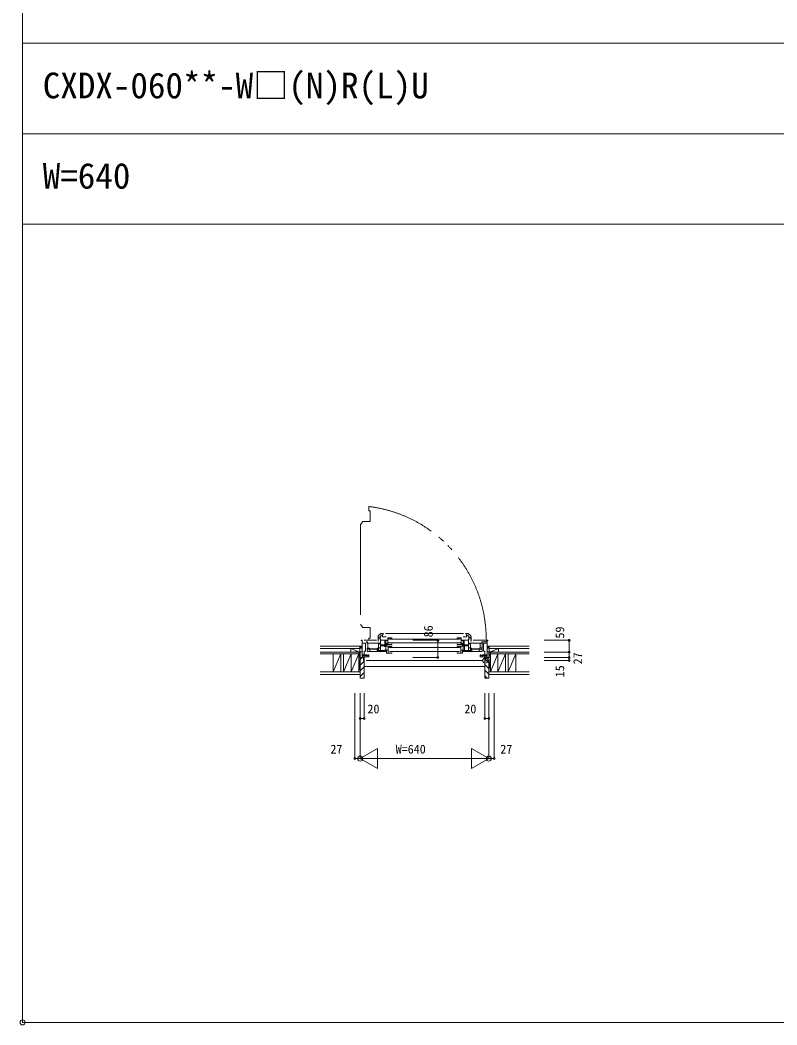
# Model space of a CAD drawing. Units: millimetres, scale not verified. Extents: x -13762 to 13750, y -10012 to 10000.
# Drawn here: x -13762 to -9997, y -10012 to -5009 of the extents above; entities that cross this region are included whole.
import ezdxf
from ezdxf.enums import TextEntityAlignment as Align

# ---------------------------------------------------------------- set-up
doc = ezdxf.new("R2010")
doc.units = ezdxf.units.MM
doc.header["$LTSCALE"] = 50
doc.header["$PDMODE"] = 32
doc.header["$PDSIZE"] = 25
doc.linetypes.add('DOUBLE_CHAIN2', pattern=[12.8, 9, -1, 0.6, -0.6, 0.6, -1])
for name, color, linetype, lineweight in [('0-0_0', 7, 'Continuous', 9), ('0-2_YKK_ZWAK', 5, 'Continuous', 9), ('0-3_YKK_11', 5, 'Continuous', 9), ('0-4_YKK_12', 4, 'Continuous', 18), ('0-5_YKK_13', 4, 'Continuous', 18), ('0-6_YKK_D', 3, 'Continuous', 18), ('0-7_YSS_K', 4, 'Continuous', 9), ('0-8_YKK_A1', 7, 'Continuous', 9), ('0-9_YSS_KE', 2, 'Continuous', 18), ('0-A_YSS_KE', 1, 'Continuous', 18)]:
    doc.layers.add(name, color=color, linetype=linetype, lineweight=lineweight)
doc.layers.add('0-1_USER1', color=7, linetype='Continuous')
doc.styles.add('ＭＳ ゴシック', font='')
doc.styles.get('ＭＳ ゴシック').set_extended_font_data('MS Gothic')

msp = doc.modelspace()

# ---------------------------------------------------------------- linework, layer by layer
at = {"layer": '0-0_0'}
for p, q in [((-13750, -10000), (-13750, 10000)), ((-13750, -5125), (1250, -5125)), ((-13750, -5575), (1250, -5575)), ((-13750, -6025), (1250, -6025)), ((-13750, -10000), (13750, -10000))]:
    msp.add_line(p, q, dxfattribs=at)
msp.add_point((-13750, -10000), dxfattribs=at)
at = {"layer": '0-2_YKK_ZWAK'}
msp.add_point((-13750, -10000), dxfattribs=at)
at = {"layer": '0-3_YKK_11'}
for p, q in [((-12069, -8126.5), (-12072.2, -8129.7)), ((-12072.2, -8126.5), (-12062.2, -8126.5)), ((-12063.34, -8126.5), (-12072.2, -8135.36)), ((-12072.2, -8136.5), (-12062.2, -8136.5)), ((-12062.2, -8131.01), (-12067.69, -8136.5)), ((-11427.8, -8126.5), (-11437.8, -8126.5)), ((-11437.8, -8135.36), (-11428.94, -8126.5)), ((-11437.8, -8129.7), (-11434.6, -8126.5)), ((-11427.8, -8136.5), (-11437.8, -8136.5)), ((-11433.28, -8136.5), (-11427.8, -8131.01)), ((-11427.8, -8138.5), (-11427.8, -8126.5)), ((-11427.8, -8139.5), (-11427.8, -8126.5)), ((-12070, -8184.5), (-12070, -8286.5)), ((-12055, -8184.5), (-12070, -8184.5)), ((-12070, -8192.97), (-12061.53, -8184.5)), ((-12070, -8221.25), (-12050, -8201.25)), ((-12050, -8198.5), (-12052.5, -8198.5)), ((-12050, -8284.5), (-12050, -8198.5)), ((-11450, -8284.5), (-11450, -8198.5)), ((-11450, -8198.5), (-11447.5, -8198.5)), ((-11447, -8186.5), (-11445, -8184.5)), ((-11447, -8198), (-11447, -8186.5)), ((-11430, -8209.94), (-11447, -8192.94)), ((-11445, -8184.5), (-11430, -8184.5)), ((-11430, -8184.5), (-11430, -8286.5)), ((-12070, -8249.54), (-12050, -8229.54)), ((-11450.01, -8228.5), (-12050, -8228.5)), ((-11430, -8238.22), (-11450, -8218.22)), ((-11430, -8266.51), (-11450, -8246.51)), ((-12070, -8277.82), (-12050, -8257.82)), ((-12070, -8286.5), (-12052, -8286.5)), ((-11438.29, -8286.5), (-11450, -8274.79)), ((-11430, -8286.5), (-11448, -8286.5))]:
    msp.add_line(p, q, dxfattribs=at)
msp.add_lwpolyline([(-12053, -8198), (-12053, -8186.5), (-12055, -8184.5)], dxfattribs=at)
for centre, radius, start, end in [((-12052.5, -8198), 0.5, 180, 270), ((-11447.5, -8198), 0.5, 270, 0), ((-12052, -8284.5), 2, 270, 0), ((-11448, -8284.5), 2, 180, 270)]:
    msp.add_arc(centre, radius, start, end, dxfattribs=at)
for p in [(-11447.8, -8198.5), (-13750, -10000)]:
    msp.add_point(p, dxfattribs=at)
at = {"layer": '0-4_YKK_12'}
msp.add_point((-13750, -10000), dxfattribs=at)
at = {"layer": '0-5_YKK_13', "linetype": 'DOUBLE_CHAIN2'}
for p, q in [((-12026.8, -7431.2), (-12026.8, -7453.2)), ((-12026.8, -7453.2), (-12020.3, -7453.2)), ((-12020.3, -7453.2), (-12020.3, -7506.5)), ((-12056.54, -7506.5), (-12068.3, -7521)), ((-12068.3, -7521), (-12068.3, -8018.6)), ((-12020.3, -7506.5), (-12056.54, -7506.5)), ((-12068.3, -8018.6), (-12056.54, -8033.1)), ((-12056.54, -8033.1), (-12020.3, -8033.1)), ((-12020.3, -8033.1), (-12020.3, -8086.4)), ((-12026.8, -8086.4), (-12026.8, -8092.8)), ((-12020.3, -8086.4), (-12026.8, -8086.4))]:
    msp.add_line(p, q, dxfattribs=at)
at = {"layer": '0-5_YKK_13'}
for p, q in [((-12061, -8097.5), (-12061, -8183.5)), ((-11988.5, -8097.5), (-12051, -8097.5)), ((-12038, -8105), (-12038, -8107.5)), ((-11981.3, -8101.5), (-11981.3, -8080.02)), ((-11981.3, -8090.6), (-11969, -8090.6)), ((-11981.3, -8101.5), (-11979.3, -8101.5)), ((-11979.2, -8090.6), (-11979.2, -8092.6)), ((-11977.6, -8072.25), (-11966.8, -8063.5)), ((-11977.6, -8082.2), (-11977.6, -8085.6)), ((-11971, -8082.2), (-11971, -8085.6)), ((-11969, -8087.7), (-11969, -8148.3)), ((-11935, -8096.4), (-11969, -8096.4)), ((-11966.8, -8063.5), (-11953.8, -8063.5)), ((-11956.3, -8068.5), (-11958.8, -8068.5)), ((-11958.8, -8068.5), (-11958.8, -8079.7)), ((-11941.8, -8079.7), (-11958.8, -8079.7)), ((-11956.3, -8063.5), (-11956.3, -8068.5)), ((-11947, -8099.1), (-11932, -8099.1)), ((-11947, -8119.1), (-11947, -8099.1)), ((-11945.5, -8100.6), (-11941, -8100.6)), ((-11556.2, -8063.5), (-11943.8, -8063.5)), ((-11942.9, -8100.6), (-11942.9, -8114.2)), ((-11941, -8099.1), (-11941, -8100.6)), ((-11932, -8084.9), (-11932, -8119.1)), ((-11932, -8084.9), (-11912, -8084.9)), ((-11927, -8084.9), (-11927, -8091.2)), ((-11924, -8091.7), (-11576, -8091.7)), ((-11588, -8089.7), (-11588, -8084.9)), ((-11568, -8084.9), (-11588, -8084.9)), ((-11585.2, -8089.7), (-11588, -8089.7)), ((-11579.1, -8089.7), (-11581.7, -8089.7)), ((-11579.1, -8084.9), (-11579.1, -8089.7)), ((-11573, -8084.9), (-11573, -8091.2)), ((-11568, -8084.9), (-11568, -8119.1)), ((-11553, -8099.1), (-11568, -8099.1)), ((-11565, -8096.4), (-11531, -8096.4)), ((-11559, -8099.1), (-11559, -8100.6)), ((-11554.5, -8100.6), (-11559, -8100.6)), ((-11558.2, -8079.7), (-11541.2, -8079.7)), ((-11557.1, -8100.6), (-11557.1, -8114.2)), ((-11553, -8119.1), (-11553, -8099.1)), ((-11533.2, -8063.5), (-11546.2, -8063.5)), ((-11541.2, -8068.5), (-11541.2, -8079.7)), ((-11532.7, -8072.1), (-11541.2, -8072.1)), ((-11522.4, -8072.25), (-11533.2, -8063.5)), ((-11532.7, -8079.3), (-11532.7, -8072.1)), ((-11529.14, -8082.2), (-11532.7, -8079.3)), ((-11531, -8087.7), (-11531, -8148.3)), ((-11518.7, -8090.6), (-11531, -8090.6)), ((-11518.7, -8082.2), (-11529.14, -8082.2)), ((-11529, -8082.2), (-11529, -8085.6)), ((-11522.4, -8082.2), (-11522.4, -8085.6)), ((-11520.8, -8090.6), (-11520.8, -8092.6)), ((-11518.7, -8101.5), (-11520.7, -8101.5)), ((-11518.7, -8101.5), (-11518.7, -8080.02)), ((-11508.7, -8097.5), (-11449, -8097.5)), ((-11465.4, -8105), (-11443.4, -8105)), ((-11465.4, -8111.5), (-11465.4, -8105)), ((-11462, -8105), (-11462, -8107.5)), ((-11439, -8097.5), (-11439, -8183.5)), ((-12061, -8154.5), (-12097, -8154.5)), ((-12097, -8154.5), (-12097, -8156.5)), ((-12084.35, -8156.5), (-12084.35, -8154.5)), ((-12070, -8156.5), (-12070, -8154.5)), ((-12061, -8111), (-12044, -8111)), ((-12050, -8173.2), (-12050, -8151.5)), ((-12050, -8151.5), (-12044, -8151.5)), ((-12044, -8151.5), (-12044, -8111)), ((-12038, -8109.5), (-12038, -8111.5)), ((-12036, -8137), (-12036, -8153.5)), ((-12036, -8137), (-12024.5, -8137)), ((-12034, -8141), (-12036, -8141)), ((-11986, -8141.2), (-12036, -8141.2)), ((-12036, -8153.5), (-11940.7, -8153.5)), ((-12033, -8111.5), (-12033, -8137)), ((-12028.9, -8141), (-12024.5, -8141)), ((-12024.5, -8137), (-12024.5, -8141)), ((-12024.5, -8139.2), (-11980.5, -8139.2)), ((-12022.25, -8141.2), (-12022.25, -8153.5)), ((-11986, -8153.5), (-11986, -8141.2)), ((-11986, -8147.2), (-11979, -8147.2)), ((-11984.3, -8137.1), (-11974.7, -8137.1)), ((-11984.3, -8139.2), (-11984.3, -8137.1)), ((-11980.5, -8139.2), (-11980.5, -8146.9)), ((-11979, -8111.5), (-11979, -8153.5)), ((-11979, -8148.6), (-11945.6, -8148.6)), ((-11978.9, -8115), (-11969, -8115)), ((-11978.9, -8134.51), (-11975.71, -8136.35)), ((-11976.85, -8135.7), (-11969, -8135.7)), ((-11974.7, -8135.7), (-11974.7, -8137.1)), ((-11969, -8113.3), (-11973, -8113.3)), ((-11969, -8148.3), (-11972, -8148.3)), ((-11969, -8120.6), (-11936, -8120.6)), ((-11936, -8125.6), (-11969, -8125.6)), ((-11967.35, -8148.6), (-11967.35, -8153.5)), ((-11949.1, -8125.6), (-11949.1, -8130.3)), ((-11927.7, -8119.1), (-11947, -8119.1)), ((-11912, -8127.1), (-11947, -8127.1)), ((-11947, -8147.1), (-11947, -8144.6)), ((-11931, -8147.1), (-11947, -8147.1)), ((-11945.6, -8148.6), (-11945.6, -8153.5)), ((-11945.5, -8114.2), (-11932, -8114.2)), ((-11943, -8127.1), (-11943, -8147.1)), ((-11941, -8120.6), (-11941, -8125.6)), ((-11940.7, -8153.5), (-11940.7, -8147.99)), ((-11938.7, -8161.3), (-11938.7, -8147.1)), ((-11931, -8127.1), (-11931, -8161.3)), ((-11927, -8127.1), (-11927, -8133.4)), ((-11576, -8110.7), (-11924, -8110.7)), ((-11924, -8133.9), (-11576, -8133.9)), ((-11576, -8152.9), (-11924, -8152.9)), ((-11920.9, -8127.1), (-11920.9, -8131.9)), ((-11920.9, -8131.9), (-11918.3, -8131.9)), ((-11914.8, -8131.9), (-11912, -8131.9)), ((-11912, -8131.9), (-11912, -8127.1)), ((-11588, -8127.1), (-11553, -8127.1)), ((-11579.1, -8131.9), (-11581.7, -8131.9)), ((-11579.1, -8127.1), (-11579.1, -8131.9)), ((-11573, -8108.4), (-11573, -8112.26)), ((-11568, -8108.4), (-11573, -8108.4)), ((-11573, -8127.1), (-11573, -8133.4)), ((-11572.3, -8119), (-11572.3, -8119.1)), ((-11572.3, -8119.1), (-11553, -8119.1)), ((-11569, -8127.1), (-11569, -8161.3)), ((-11569, -8147.1), (-11553, -8147.1)), ((-11554.5, -8114.2), (-11568, -8114.2)), ((-11531, -8120.6), (-11564, -8120.6)), ((-11564, -8125.6), (-11531, -8125.6)), ((-11561.3, -8161.3), (-11561.3, -8147.1)), ((-11559.3, -8153.5), (-11559.3, -8147.99)), ((-11464, -8153.5), (-11559.3, -8153.5)), ((-11559, -8120.6), (-11559, -8125.6)), ((-11557, -8127.1), (-11557, -8147.1)), ((-11521, -8148.6), (-11554.4, -8148.6)), ((-11554.4, -8148.6), (-11554.4, -8153.5)), ((-11553, -8147.1), (-11553, -8144.6)), ((-11550.9, -8125.6), (-11550.9, -8148.6)), ((-11532.65, -8148.6), (-11532.65, -8153.5)), ((-11531, -8113.3), (-11527, -8113.3)), ((-11521.1, -8115), (-11531, -8115)), ((-11523.15, -8135.7), (-11531, -8135.7)), ((-11531, -8148.3), (-11528, -8148.3)), ((-11527, -8111.5), (-11462, -8111.5)), ((-11527, -8115), (-11527, -8111.5)), ((-11525.3, -8135.7), (-11525.3, -8137.1)), ((-11515.7, -8137.1), (-11525.3, -8137.1)), ((-11521.1, -8134.51), (-11524.29, -8136.35)), ((-11521, -8111.5), (-11521, -8153.5)), ((-11514, -8147.2), (-11521, -8147.2)), ((-11475.7, -8139.2), (-11519.5, -8139.2)), ((-11519.5, -8139.2), (-11519.5, -8146.9)), ((-11515.7, -8139.2), (-11515.7, -8137.1)), ((-11514, -8141.2), (-11464, -8141.2)), ((-11514, -8153.5), (-11514, -8141.2)), ((-11477.75, -8141.2), (-11477.75, -8153.5)), ((-11475.7, -8134.9), (-11464, -8134.9)), ((-11475.7, -8134.9), (-11475.7, -8141)), ((-11471.1, -8141), (-11475.7, -8141)), ((-11473.5, -8134.9), (-11473.5, -8111.5)), ((-11466, -8141), (-11464, -8141)), ((-11464, -8111.5), (-11464, -8153.5)), ((-11462, -8109.5), (-11462, -8111.5)), ((-11439, -8111), (-11456, -8111)), ((-11456, -8151.5), (-11456, -8111)), ((-11450, -8151.5), (-11456, -8151.5)), ((-11450, -8173.2), (-11450, -8151.5)), ((-11439, -8154.5), (-11403, -8154.5)), ((-11430, -8156.5), (-11430, -8154.5)), ((-11415.65, -8156.5), (-11415.65, -8154.5)), ((-11403, -8154.5), (-11403, -8156.5)), ((-12070, -8180.8), (-12070, -8183.5)), ((-12070, -8183.5), (-12057, -8183.5)), ((-12061, -8169.3), (-12050, -8169.3)), ((-12061, -8173.5), (-12027, -8173.5)), ((-12061, -8180.6), (-12027, -8180.6)), ((-12058.2, -8180.8), (-12058.2, -8183.5)), ((-12050, -8169.5), (-12034.5, -8169.5)), ((-12050, -8171), (-12037.8, -8171)), ((-11460, -8198.5), (-12040, -8198.5)), ((-12037.8, -8171), (-12037.8, -8173.2)), ((-12037.5, -8169.5), (-12037.5, -8180.6)), ((-11912, -8157.9), (-11912, -8161.2)), ((-11588, -8157.9), (-11588, -8161.2)), ((-11588, -8161.2), (-11572.3, -8161.2)), ((-11572.3, -8161.2), (-11572.3, -8161.3)), ((-11572.3, -8161.3), (-11561.3, -8161.3)), ((-11439, -8173.5), (-11473, -8173.5)), ((-11439, -8180.6), (-11473, -8180.6)), ((-11450, -8169.5), (-11465.5, -8169.5)), ((-11462.5, -8169.5), (-11462.5, -8180.6)), ((-11450, -8171), (-11462.2, -8171)), ((-11462.2, -8171), (-11462.2, -8173.2)), ((-11439, -8169.3), (-11450, -8169.3)), ((-11430, -8183.5), (-11443, -8183.5)), ((-11441.8, -8180.8), (-11441.8, -8183.5)), ((-11430, -8180.8), (-11430, -8183.5))]:
    msp.add_line(p, q, dxfattribs=at)
for points in [[(-12065, -8100.5), (-12065, -8097.5), (-12061, -8097.5)], [(-12034.6, -8111.5), (-12034.6, -8105), (-12041, -8105)], [(-11981.3, -8082.2), (-11970.86, -8082.2), (-11967.3, -8079.3), (-11967.3, -8072.1), (-11958.8, -8072.1)], [(-11920.9, -8084.9), (-11920.9, -8089.7), (-11918.3, -8089.7)], [(-11914.8, -8089.7), (-11912, -8089.7), (-11912, -8084.9)], [(-11543.7, -8063.5), (-11543.7, -8068.5), (-11541.2, -8068.5)], [(-11435, -8100.5), (-11435, -8097.5), (-11439, -8097.5)], [(-11973, -8115), (-11973, -8111.5), (-12038, -8111.5)], [(-11932, -8108.4), (-11927, -8108.4), (-11927, -8112.26)], [(-11912, -8115.7), (-11912, -8119), (-11927.7, -8119), (-11927.7, -8119.1)], [(-11588, -8115.7), (-11588, -8119), (-11572.3, -8119)], [(-11585.2, -8131.9), (-11588, -8131.9), (-11588, -8127.1)], [(-12052.5, -8198.5), (-12050, -8198.5), (-12050, -8173.5)], [(-12030.5, -8169.5), (-12027, -8169.5), (-12027, -8180.6)], [(-11912, -8161.2), (-11927.7, -8161.2), (-11927.7, -8161.3), (-11938.7, -8161.3)], [(-11469.5, -8169.5), (-11473, -8169.5), (-11473, -8180.6)], [(-11447.5, -8198.5), (-11450, -8198.5), (-11450, -8173.5)]]:
    msp.add_lwpolyline(points, dxfattribs=at)
at = {"layer": '0-5_YKK_13', "linetype": 'DOUBLE_CHAIN2'}
msp.add_arc((-12109.84, -8092.56), 666.56, 358.93106, 82.84333, dxfattribs=at)
at = {"layer": '0-5_YKK_13'}
for centre, start, end in [((-11971.3, -8080.02), 129.03561, 180.00001), ((-11528.7, -8080.02), 359.99999, 50.96439)]:
    msp.add_arc(centre, 10, start, end, dxfattribs=at)
msp.add_point((-13750, -10000), dxfattribs=at)
at = {"layer": '0-6_YKK_D'}
msp.add_point((-13750, -10000), dxfattribs=at)
at = {"layer": '0-7_YSS_K'}
msp.add_point((-13750, -10000), dxfattribs=at)
at = {"layer": '0-8_YKK_A1'}
for p, q in [((-12269.8, -8126.5), (-12072.2, -8126.5)), ((-12269.8, -8138.5), (-12072.2, -8138.5)), ((-12082.2, -8152.5), (-12117.2, -8138.5)), ((-12117.2, -8138.5), (-12117.2, -8154.5)), ((-12072.2, -8151.5), (-12072.2, -8126.5)), ((-12072.2, -8138.5), (-12072.2, -8154.5)), ((-12062.5, -8154.5), (-12069.2, -8154.5)), ((-11437.5, -8154.5), (-11430.8, -8154.5)), ((-11230.2, -8126.5), (-11427.8, -8126.5)), ((-11230.2, -8138.5), (-11427.8, -8138.5)), ((-11427.8, -8138.5), (-11382.8, -8138.5)), ((-11427.8, -8138.5), (-11427.8, -8154.5)), ((-11427.8, -8151.5), (-11427.8, -8139.5)), ((-11417.8, -8152.5), (-11382.8, -8138.5)), ((-11382.8, -8138.5), (-11382.8, -8154.5)), ((-12270, -8156.5), (-12077.5, -8156.5)), ((-12077.5, -8165.5), (-12270, -8165.5)), ((-12204.5, -8254.5), (-12204.5, -8165.5)), ((-12166.5, -8165.5), (-12166.5, -8254.5)), ((-12153.5, -8254.5), (-12153.5, -8165.5)), ((-12115.5, -8165.5), (-12153.5, -8254.5)), ((-12117.4, -8156.5), (-12072.4, -8156.5)), ((-12077.5, -8165.5), (-12115.5, -8254.5)), ((-12077.5, -8183.5), (-12077.5, -8156.5)), ((-12070, -8183.5), (-12077.5, -8156.5)), ((-12077.5, -8156.5), (-12070, -8156.5)), ((-12077.5, -8165.5), (-12077.5, -8254.5)), ((-12077.5, -8254.5), (-12077.5, -8183.5)), ((-12077.5, -8183.5), (-12070, -8254.5)), ((-12070, -8156.5), (-12070, -8183.5)), ((-12070, -8183.5), (-12070, -8254.5)), ((-11430, -8183.5), (-11422.5, -8156.5)), ((-11430, -8156.5), (-11430, -8183.5)), ((-11422.5, -8156.5), (-11430, -8156.5)), ((-11430, -8183.5), (-11430, -8254.5)), ((-11422.5, -8183.5), (-11430, -8254.5)), ((-11382.6, -8156.5), (-11427.6, -8156.5)), ((-11230, -8156.5), (-11422.5, -8156.5)), ((-11422.5, -8165.5), (-11422.5, -8156.5)), ((-11422.5, -8183.5), (-11422.5, -8156.5)), ((-11422.5, -8165.5), (-11230, -8165.5)), ((-11422.5, -8165.5), (-11422.5, -8254.5)), ((-11384.5, -8165.5), (-11422.5, -8254.5)), ((-11422.5, -8254.5), (-11422.5, -8183.5)), ((-11346.5, -8165.5), (-11384.5, -8254.5)), ((-11346.5, -8254.5), (-11346.5, -8165.5)), ((-11295.5, -8165.5), (-11333.5, -8254.5)), ((-11333.5, -8165.5), (-11333.5, -8254.5)), ((-11295.5, -8254.5), (-11295.5, -8165.5)), ((-11295.5, -8254.5), (-11295.5, -8165.5)), ((-12270, -8254.5), (-12070, -8254.5)), ((-12077.5, -8254.5), (-12115.5, -8254.5)), ((-12070, -8267), (-12070, -8254.5)), ((-11230, -8254.5), (-11430, -8254.5)), ((-12270, -8267), (-12070, -8267)), ((-11230, -8267), (-11430, -8267))]:
    msp.add_line(p, q, dxfattribs=at)
for points in [[(-12166.5, -8165.5), (-12204.5, -8254.5), (-12204.5, -8165.5)], [(-12115.5, -8254.5), (-12115.5, -8165.5), (-12115.5, -8254.5)], [(-12070, -8183.5), (-12077.5, -8183.5), (-12070, -8183.5)], [(-11430, -8183.5), (-11422.5, -8183.5), (-11430, -8183.5)], [(-11384.5, -8165.5), (-11384.5, -8254.5), (-11384.5, -8165.5)]]:
    msp.add_lwpolyline(points, dxfattribs=at)
msp.add_point((-13750, -10000), dxfattribs=at)
at = {"layer": '0-9_YSS_KE'}
for p, q in [((-11808.86, -8097.5), (-11683.86, -8097.5)), ((-11683.86, -8097.5), (-11683.86, -8183.5)), ((-11808.86, -8183.5), (-11683.86, -8183.5)), ((-11154.8, -8156.5), (-11029.8, -8156.5)), ((-11154.8, -8183.5), (-11029.8, -8183.5)), ((-11154.8, -8198.5), (-11029.8, -8198.5)), ((-12097, -8361.5), (-12097, -8686.5)), ((-12070, -8361.5), (-12070, -8686.5)), ((-12050, -8361.5), (-12050, -8486.5)), ((-11450, -8361.5), (-11450, -8486.5)), ((-11430, -8361.5), (-11430, -8686.5)), ((-11403, -8361.5), (-11403, -8686.5)), ((-12070, -8486.5), (-12050, -8486.5)), ((-11450, -8486.5), (-11430, -8486.5)), ((-12070, -8686.5), (-11983.4, -8636.5)), ((-11983.4, -8636.5), (-11983.4, -8736.5)), ((-11516.6, -8636.5), (-11430, -8686.5)), ((-11516.6, -8636.5), (-11516.6, -8736.5)), ((-12097, -8686.5), (-12070, -8686.5)), ((-12070, -8686.5), (-11430, -8686.5)), ((-12070, -8686.5), (-11983.4, -8736.5)), ((-11516.6, -8736.5), (-11430, -8686.5)), ((-11430, -8686.5), (-11403, -8686.5))]:
    msp.add_line(p, q, dxfattribs=at)
msp.add_lwpolyline([(-11154.8, -8097.5), (-11029.8, -8097.5), (-11029.8, -8198.5)], dxfattribs=at)
for centre in [(-11683.86, -8097.5), (-11029.8, -8097.5), (-11029.8, -8156.5), (-11683.86, -8183.5), (-11029.8, -8183.5), (-11029.8, -8198.5), (-12070, -8486.5), (-12050, -8486.5), (-11450, -8486.5), (-11430, -8486.5), (-12097, -8686.5), (-11403, -8686.5)]:
    msp.add_circle(centre, 5, dxfattribs=at)
for p in [(-12070, -8686.5), (-11430, -8686.5), (-13750, -10000)]:
    msp.add_point(p, dxfattribs=at)
at = {"layer": '0-A_YSS_KE'}
msp.add_point((-13750, -10000), dxfattribs=at)

# ---------------------------------------------------------------- texts
at = {"layer": '0-1_USER1', "style": 'ＭＳ ゴシック'}
for s, p in [('CXDX-060**-W□(N)R(L)U', (-13650, -5437.5)), ('W=640', (-13650, -5887.5))]:
    msp.add_text(s, height=128.3, dxfattribs=at).set_placement(p, align=Align.BOTTOM_LEFT)
at = {"layer": '0-9_YSS_KE', "style": 'ＭＳ ゴシック'}
for s, p in [('86', (-11695.86, -8082.7)), ('59', (-11041.8, -8088.93)), ('27', (-10952.75, -8217.46)), ('15', (-11041.8, -8281.74))]:
    msp.add_text(s, height=43.99, rotation=90, dxfattribs=at).set_placement(p, align=Align.BOTTOM_LEFT)
for s, p in [('20', (-12034.12, -8474.5)), ('20', (-11552.13, -8474.5)), ('27', (-12218.47, -8674.5)), ('W=640', (-11893.53, -8674.5)), ('27', (-11373.04, -8674.5))]:
    msp.add_text(s, height=43.99, dxfattribs=at).set_placement(p, align=Align.BOTTOM_LEFT)

doc.saveas('drawing.dxf')
